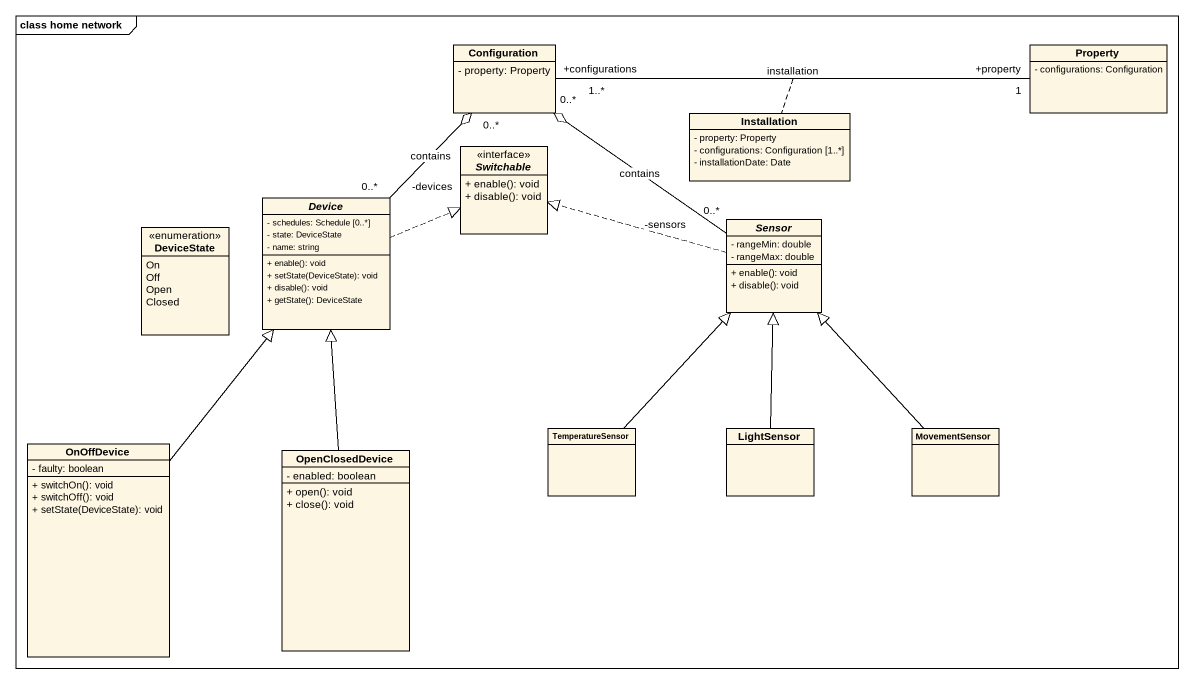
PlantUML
@startuml
mainframe class home network
hide circle
hide empty members
skinparam classAttributeIconSize 0
class Configuration {
  - property: Property
}
class Property {
  - configurations: Configuration
}
interface Switchable {
  + enable(): void
  + disable(): void
}
class Installation {
  - property: Property
  - configurations: Configuration [1..*]
  - installationDate: Date
}
abstract class Device {
  - schedules: Schedule [0..*]
  - state: DeviceState
  - name: string
  + enable(): void
  + setState(DeviceState): void
  + disable(): void
  + getState(): DeviceState
}
enum DeviceState {
  On
  Off
  Open
  Closed
}
abstract class Sensor {
  - rangeMin: double
  - rangeMax: double
  + enable(): void
  + disable(): void
}
class OnOffDevice {
  - faulty: boolean
  + switchOn(): void
  + switchOff(): void
  + setState(DeviceState): void
}
class OpenClosedDevice {
  - enabled: boolean
  + open(): void
  + close(): void
}
class TemperatureSensor
class LightSensor
class MovementSensor
Property "+property\n1" -left- "+configurations\n1..*" Configuration : installation
(Property, Configuration) .. Installation
Device "-devices\n0..*" -up-o "0..*" Configuration : contains
Device .right.|> Switchable
Sensor "-sensors\n0..*" -up-o "0..*" Configuration : contains
Sensor .left.|> Switchable
OnOffDevice -up-|> Device
OpenClosedDevice -up-|> Device
TemperatureSensor -up-|> Sensor
LightSensor -up-|> Sensor
MovementSensor -up-|> Sensor
@enduml
